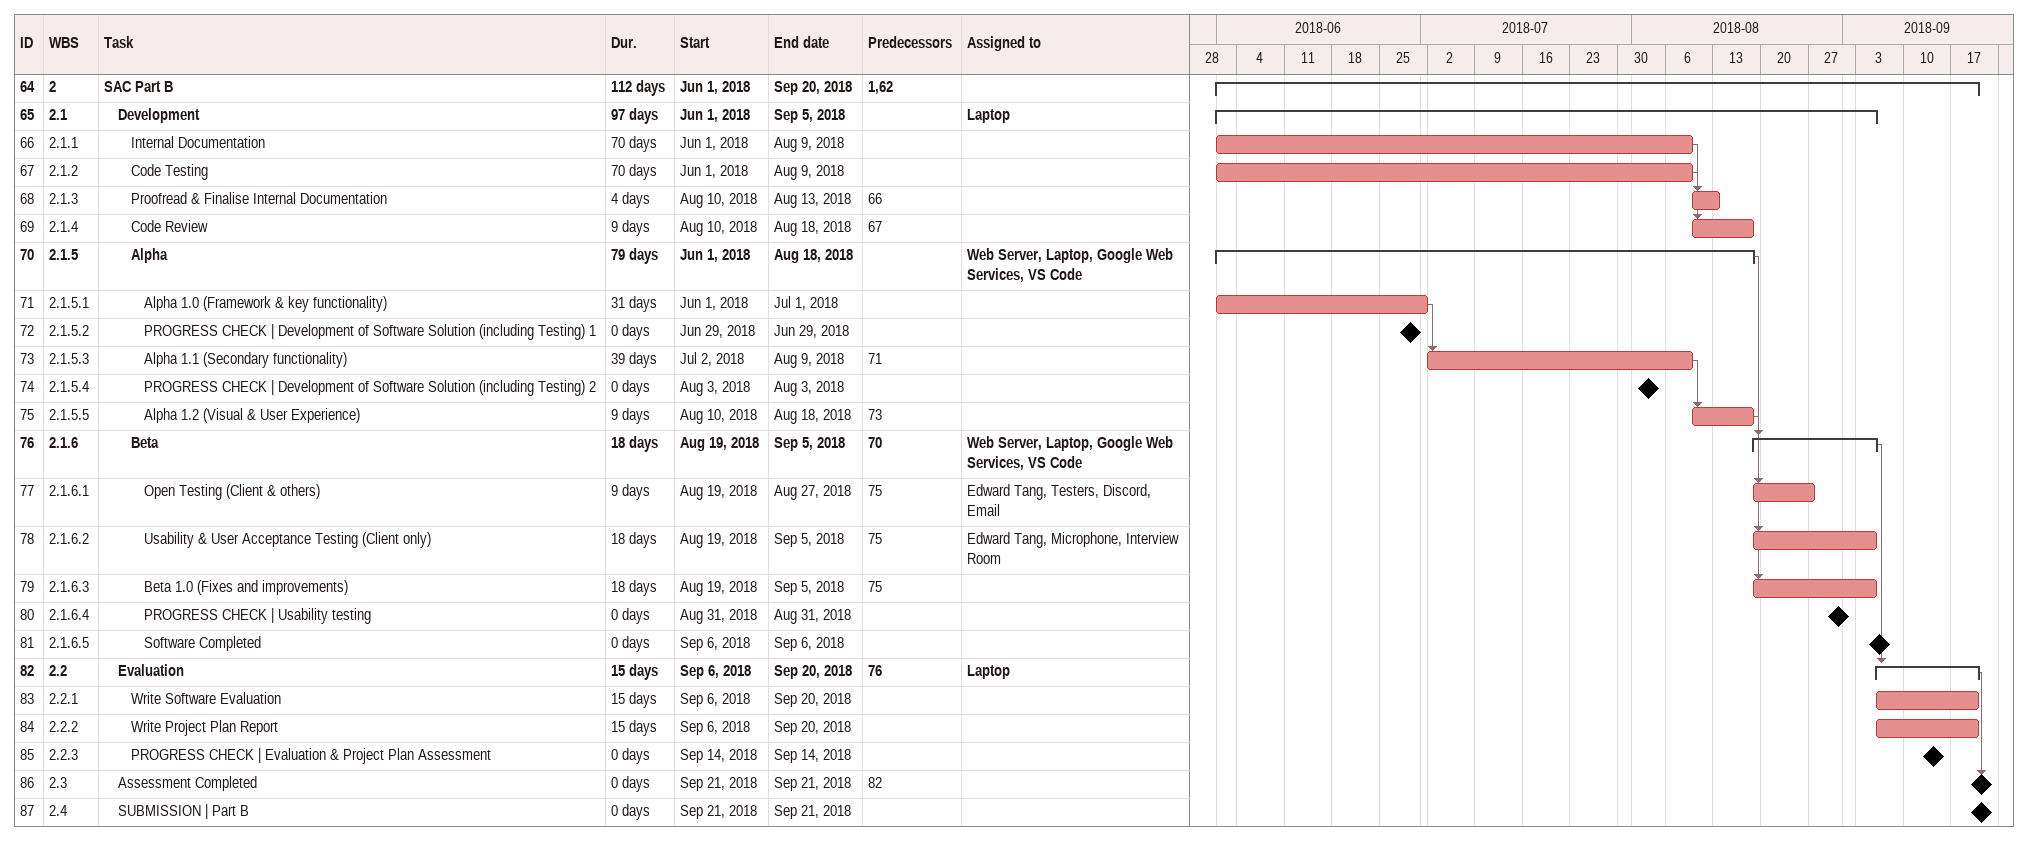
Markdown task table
| ID | WBS | Task | Duration | Start | Finish | Predecessors | Resources |
|---|---|---|---|---|---|---|---|
| 64 | 2 | **SAC Part B** | 112d | 2018-06-01 | 2018-09-20 | 1, 62 |  |
| 65 | 2.1 | **Development** | 97d | 2018-06-01 | 2018-09-05 |  | Laptop |
| 66 | 2.1.1 | Internal Documentation | 70d | 2018-06-01 | 2018-08-09 |  |  |
| 67 | 2.1.2 | Code Testing | 70d | 2018-06-01 | 2018-08-09 |  |  |
| 68 | 2.1.3 | Proofread & Finalise Internal Documentation | 4d | 2018-08-10 | 2018-08-13 | 66 |  |
| 69 | 2.1.4 | Code Review | 9d | 2018-08-10 | 2018-08-18 | 67 |  |
| 70 | 2.1.5 | **Alpha** | 79d | 2018-06-01 | 2018-08-18 |  | Web Server, Laptop, Google Web Services, VS Code |
| 71 | 2.1.5.1 | Alpha 1.0 (Framework & key functionality) | 31d | 2018-06-01 | 2018-07-01 |  |  |
| 72 | 2.1.5.2 | PROGRESS CHECK \| Development of Software Solution (including Testing) 1 | 0d | 2018-06-29 | 2018-06-29 |  |  |
| 73 | 2.1.5.3 | Alpha 1.1 (Secondary functionality) | 39d | 2018-07-02 | 2018-08-09 | 71 |  |
| 74 | 2.1.5.4 | PROGRESS CHECK \| Development of Software Solution (including Testing) 2 | 0d | 2018-08-03 | 2018-08-03 |  |  |
| 75 | 2.1.5.5 | Alpha 1.2 (Visual & User Experience) | 9d | 2018-08-10 | 2018-08-18 | 73 |  |
| 76 | 2.1.6 | **Beta** | 18d | 2018-08-19 | 2018-09-05 | 70 | Web Server, Laptop, Google Web Services, VS Code |
| 77 | 2.1.6.1 | Open Testing (Client & others) | 9d | 2018-08-19 | 2018-08-27 | 75 | Edward Tang, Testers, Discord, Email |
| 78 | 2.1.6.2 | Usability & User Acceptance Testing (Client only) | 18d | 2018-08-19 | 2018-09-05 | 75 | Edward Tang, Microphone, Interview Room |
| 79 | 2.1.6.3 | Beta 1.0 (Fixes and improvements) | 18d | 2018-08-19 | 2018-09-05 | 75 |  |
| 80 | 2.1.6.4 | PROGRESS CHECK \| Usability testing | 0d | 2018-08-31 | 2018-08-31 |  |  |
| 81 | 2.1.6.5 | Software Completed | 0d | 2018-09-06 | 2018-09-06 |  |  |
| 82 | 2.2 | **Evaluation** | 15d | 2018-09-06 | 2018-09-20 | 76 | Laptop |
| 83 | 2.2.1 | Write Software Evaluation | 15d | 2018-09-06 | 2018-09-20 |  |  |
| 84 | 2.2.2 | Write Project Plan Report | 15d | 2018-09-06 | 2018-09-20 |  |  |
| 85 | 2.2.3 | PROGRESS CHECK \| Evaluation & Project Plan Assessment | 0d | 2018-09-14 | 2018-09-14 |  |  |
| 86 | 2.3 | Assessment Completed | 0d | 2018-09-21 | 2018-09-21 | 82 |  |
| 87 | 2.4 | SUBMISSION \| Part B | 0d | 2018-09-21 | 2018-09-21 |  |  |
